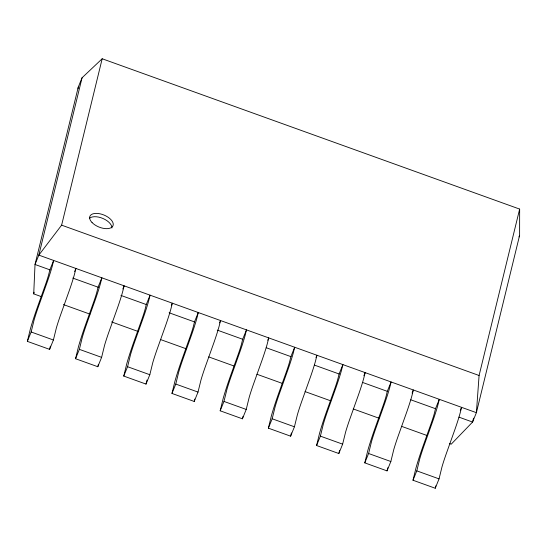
<?xml version="1.0" encoding="UTF-8"?>
<svg xmlns="http://www.w3.org/2000/svg" width="547" height="547" viewBox="0 0 547 547"><rect width="100%" height="100%" fill="white"/><g stroke="black" fill="none" stroke-linecap="round" stroke-linejoin="round"><path stroke-width="0.82" d="M449.579 443.631L451.186 444.212L472.581 422.052L476.389 412.677L519.609 235.36L519.65 209.084L102.18 58.755L82.05 77.79L78.248 87.164L35.022 264.481L33.716 293.876L41.743 296.768M519.65 209.084L479.09 375.495L476.389 412.677L38.83 255.114L82.05 77.79M78.084 88.84L78.248 87.164M33.716 293.876L34.119 292.221M27.35 341.362L30.297 329.273A34.242 2.243 -70.2 0 1 37.934 305.766L45.237 285.315A14.748 0.964 -70.2 0 0 48.874 273.856L49.859 269.821L53.661 260.454L52.382 265.657A26.605 1.744 -70.2 0 1 46.844 283.107L38.304 307.045A22.386 1.463 -70.2 0 0 34.105 319.968L31.152 331.988L27.35 341.362L49.599 349.376L53.401 340.002L56.355 327.981A22.386 1.463 -70.2 0 1 60.553 315.058L69.093 291.12A26.605 1.744 -70.2 0 0 74.631 273.671L75.91 268.468L74.645 271.592M50.276 269.979L35.022 264.481L38.83 255.114L61.62 225.159L102.18 58.755M49.599 349.376L50.386 346.148M75.554 358.723L78.501 346.627A34.242 2.243 -70.2 0 1 86.139 323.12L93.441 302.676A14.748 0.964 -70.2 0 0 97.079 291.216L98.063 287.182L101.865 277.814L100.586 283.018A26.605 1.744 -70.2 0 1 95.048 300.467L86.508 324.405A22.386 1.463 -70.2 0 0 82.31 337.328L79.363 349.348L75.554 358.723L97.804 366.729L101.612 357.362L104.559 345.342A22.386 1.463 -70.2 0 1 108.757 332.419L117.297 308.481A26.605 1.744 -70.2 0 0 122.836 291.031L124.114 285.828L122.849 288.946M97.804 366.729L98.392 364.316M123.759 376.076L126.706 363.987A34.242 2.243 -70.2 0 1 134.343 340.48L141.646 320.036A14.748 0.964 -70.2 0 0 145.283 308.57L146.268 304.542L150.076 295.175L148.798 300.378A26.605 1.744 -70.2 0 1 143.252 317.828L134.712 341.766A22.386 1.463 -70.2 0 0 130.514 354.688L127.567 366.709L123.759 376.076L146.008 384.09L149.816 374.722L152.763 362.695A22.386 1.463 -70.2 0 1 156.962 349.779L165.502 325.841A26.605 1.744 -70.2 0 0 171.04 308.385L172.319 303.182L171.368 305.527M146.008 384.09L146.993 380.062M171.97 393.437L174.917 381.348A34.242 2.243 -70.2 0 1 182.548 357.841L189.85 337.396A14.748 0.964 -70.2 0 0 193.494 325.93L194.472 321.903L198.281 312.528L197.002 317.739A26.605 1.744 -70.2 0 1 191.464 335.188L182.917 359.126A22.386 1.463 -70.2 0 0 178.719 372.042L175.772 384.069L171.97 393.437L194.212 401.45L198.021 392.076L200.968 380.056A22.386 1.463 -70.2 0 1 205.166 367.14L213.713 343.201A26.605 1.744 -70.2 0 0 219.251 325.745L220.53 320.542L219.573 322.887M194.212 401.45L194.807 399.03M220.174 410.797L223.121 398.708A34.242 2.243 -70.2 0 1 230.752 375.201L238.061 354.757A14.748 0.964 -70.2 0 0 241.699 343.29L242.677 339.263L246.485 329.889L245.206 335.092A26.605 1.744 -70.2 0 1 239.668 352.548L231.121 376.486A22.386 1.463 -70.2 0 0 226.93 389.402L223.976 401.43L220.174 410.797L242.424 418.811L246.225 409.436L249.179 397.416A22.386 1.463 -70.2 0 1 253.37 384.493L261.917 360.555A26.605 1.744 -70.2 0 0 267.456 343.106L268.734 337.902L267.784 340.248M242.424 418.811L243.012 416.39M268.379 428.157L271.326 416.069A34.242 2.243 -70.2 0 1 278.956 392.561L286.266 372.11A14.748 0.964 -70.2 0 0 289.903 360.651L290.888 356.623L294.689 347.249L293.411 352.453A26.605 1.744 -70.2 0 1 287.872 369.902L279.326 393.847A22.386 1.463 -70.2 0 0 275.134 406.763L272.18 418.783L268.379 428.157L290.628 436.171L294.43 426.797L297.383 414.776A22.386 1.463 -70.2 0 1 301.575 401.854L310.122 377.915A26.605 1.744 -70.2 0 0 315.66 360.466L316.939 355.263L315.988 357.601M290.628 436.171L291.414 432.944M316.583 445.518L319.53 433.422A34.242 2.243 -70.2 0 1 327.168 409.915L334.47 389.471A14.748 0.964 -70.2 0 0 338.108 378.011L339.092 373.977L342.894 364.61L341.615 369.813A26.605 1.744 -70.2 0 1 336.077 387.262L327.537 411.2A22.386 1.463 -70.2 0 0 323.339 424.123L320.392 436.144L316.583 445.518L338.832 453.525L342.634 444.157L345.588 432.137A22.386 1.463 -70.2 0 1 349.786 419.214L358.326 395.276A26.605 1.744 -70.2 0 0 363.864 377.827L365.143 372.623L363.878 375.741M338.832 453.525L339.619 450.304M364.787 462.871L367.734 450.783A34.242 2.243 -70.2 0 1 375.372 427.275L382.674 406.831A14.748 0.964 -70.2 0 0 386.312 395.372L387.297 391.337L391.098 381.97L389.82 387.173A26.605 1.744 -70.2 0 1 384.281 404.623L375.741 428.561A22.386 1.463 -70.2 0 0 371.543 441.484L368.596 453.504L364.787 462.871L387.037 470.885L390.845 461.518L393.792 449.49A22.386 1.463 -70.2 0 1 397.99 436.574L406.53 412.636A26.605 1.744 -70.2 0 0 412.069 395.187L413.347 389.977L412.082 393.102M387.037 470.885L387.823 467.664M412.992 480.232L415.939 468.143A34.242 2.243 -70.2 0 1 423.576 444.636L430.879 424.192A14.748 0.964 -70.2 0 0 434.516 412.725L435.501 408.698L439.309 399.324L438.031 404.534A26.605 1.744 -70.2 0 1 432.486 421.983L423.946 445.921A22.386 1.463 -70.2 0 0 419.747 458.837L416.8 470.864L412.992 480.232L435.241 488.245L439.05 478.878L441.997 466.851A22.386 1.463 -70.2 0 1 446.195 453.935L454.735 429.997A26.605 1.744 -70.2 0 0 460.273 412.541L461.552 407.337L460.287 410.462M435.241 488.245L435.829 485.825M473.531 418.154L472.581 422.052L458.933 417.135M518.973 236.919L519.609 235.36M61.62 225.159L479.09 375.495M72.758 278.074L98.453 287.325M120.928 295.421L146.623 304.672M169.105 312.768L194.794 322.019M217.275 330.115L242.964 339.366M266.245 347.748L291.134 356.712M314.422 365.095L339.311 374.059M362.593 382.442L387.481 391.406M410.763 399.789L435.651 408.753M63.418 304.576L89.913 314.115M111.588 321.923L138.083 331.461M160.565 339.557L186.253 348.808M208.735 356.904L234.424 366.155M256.899 374.251L282.594 383.502M305.069 391.597L330.764 400.848M353.239 408.937L378.927 418.188M401.409 426.284L427.098 435.535M31.152 331.988L53.401 340.002M79.363 349.348L101.612 357.362M127.567 366.709L149.816 374.722M175.772 384.069L198.021 392.076M223.976 401.43L246.225 409.436M272.18 418.783L294.43 426.797M320.392 436.144L342.634 444.157M368.596 453.504L390.845 461.518M416.8 470.864L439.05 478.878M89.605 218.198A12.478 6.502 22.1 0 1 103.157 218.574A12.478 6.502 22.1 0 1 111.896 227.99M92.053 222.547A12.478 6.502 22.1 0 0 112.347 226.752A12.478 6.502 22.1 0 0 99.903 213.781A12.478 6.502 22.1 0 0 92.053 222.547"/></g></svg>
